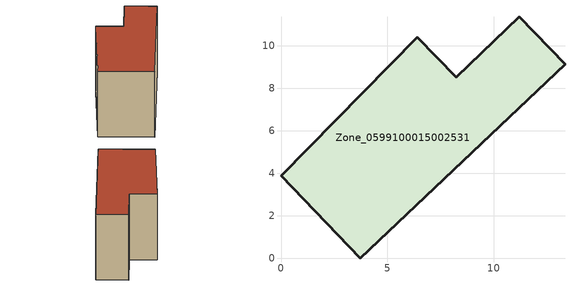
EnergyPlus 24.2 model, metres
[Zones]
Zone_0599100015002531
 floor ground (C_G): 3.73,0 0,3.88 6.42,10.41 8.24,8.51 11.21,11.37 13.35,9.14 z2.97
 wall outside (C_F): 0,3.88 3.73,0 13.35,9.14 11.21,11.37 8.24,8.51 6.42,10.41 0,3.88 z2.97:9.89
 roof outside (C_R): 6.42,10.41 0,3.88 3.73,0 13.35,9.14 11.21,11.37 8.24,8.51 z9.89
[BUILDING]
Pand.0599100015002531: North Axis=0; Terrain=City; Loads Convergence Tolerance Value=0.04; Temperature Convergence Tolerance Value=0.4; Solar Distribution=FullExterior; Maximum Number of Warmup Days=25; Minimum Number of Warmup Days=1
[Site:Location]
Rotterdam.The.Hague.AP_ZH_NLD Design_Conditions: Latitude=51.96; Longitude=4.45; Time Zone=1; Elevation=-4.5
[SITE:GROUNDTEMPERATURE:BUILDINGSURFACE]
18, 18, 18, 18, 18, 18, 18, 18, 18, 18, 18, 18
[MATERIAL] Thermal Absorptance=0.9; Solar Absorptance=0.7; Visible Absorptance=0.7
Name | Roughness | Thickness | Conductivity | Density | Specific Heat
G.TC.1975-1991 | MediumSmooth | 0.15 | 0.288461 | 540 | 1210
F.TC.1975-1991 | Rough | 0.3 | 0.230769 | 1920 | 840
R.TC.1975-1991 | MediumRough | 0.2 | 0.153846 | 1500 | 1000
[CONSTRUCTION]
C_G: G.TC.1975-1991
C_F: F.TC.1975-1991
C_R: R.TC.1975-1991
[ZONE]
Zone_0599100015002531: Type=1; Multiplier=1; Ceiling Height=Autocalculate; Volume=Autocalculate; Floor Area=autocalculate; Part of Total Floor Area=Yes
[ZONEINFILTRATION:DESIGNFLOWRATE]
Infil_Zone_0599100015002531: Zone or ZoneList or Space or SpaceList=Zone_0599100015002531; Schedule=AlwaysOn; Design Flow Rate Calculation Method=Flow/Area; Flow Rate per Floor Area=0.003; Constant Term Coefficient=1; Temperature Term Coefficient=0; Velocity Term Coefficient=0; Velocity Squared Term Coefficient=0
[HVACTEMPLATE:ZONE:IDEALLOADSAIRSYSTEM]
Zone_0599100015002531: Maximum Heating Supply Air Temperature=50; Minimum Cooling Supply Air Temperature=13; Maximum Heating Supply Air Humidity Ratio=0.0156; Minimum Cooling Supply Air Humidity Ratio=0.0077; Heating Limit=NoLimit; Cooling Limit=NoLimit; Dehumidification Control Type=ConstantSensibleHeatRatio; Cooling Sensible Heat Ratio=0.7; Dehumidification Setpoint=60; Humidification Control Type=None; Humidification Setpoint=30; Outdoor Air Method=None; Outdoor Air Flow Rate per Person=0.00944; Outdoor Air Flow Rate per Zone Floor Area=0; Outdoor Air Flow Rate per Zone=0; Demand Controlled Ventilation Type=None; Outdoor Air Economizer Type=NoEconomizer; Heat Recovery Type=None; Sensible Heat Recovery Effectiveness=0.7; Latent Heat Recovery Effectiveness=0.65
[ZONECONTROL:THERMOSTAT]
ThermostatControl_Zone_0599100015002531: Zone or ZoneList=Zone_0599100015002531; Control Type Schedule=DualSetpointControlType; Control 1=Thermostat_Zone_0599100015002531; Temperature Difference Between Cutout And Setpoint=0
[THERMOSTATSETPOINT:DUALSETPOINT]
Thermostat_Zone_0599100015002531: Heating Setpoint Temperature Schedule=HeatingSetpoint_Zone_0599100015002531; Cooling Setpoint Temperature Schedule=CoolingSetpoint_Zone_0599100015002531
[SCHEDULE:COMPACT]
HeatingSetpoint_Zone_0599100015002531: Through: 12/31, For: AllDays, Until: 24:00, 21
CoolingSetpoint_Zone_0599100015002531: Through: 12/31, For: AllDays, Until: 24:00, 24
DualSetpointControlType: Through: 12/31, For: AllDays, Until: 24:00, 4
AlwaysOn: Through: 12/31, For: AllDays, Until: 24:00, 1
